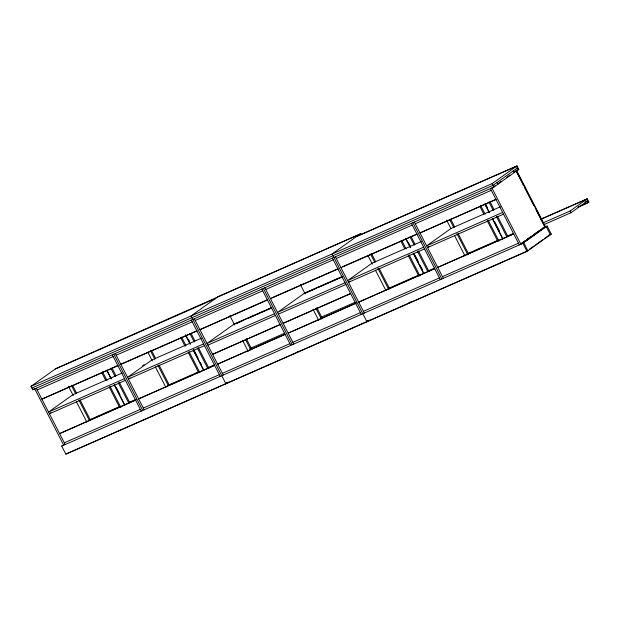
<?xml version="1.0" encoding="UTF-8"?>
<svg xmlns="http://www.w3.org/2000/svg" width="620" height="620" viewBox="0 0 620 620"><rect width="100%" height="100%" fill="white"/><g stroke="black" fill="none" stroke-linecap="round" stroke-linejoin="round"><path stroke-width="0.93" d="M357.957 235.794L517.003 165.881L518.777 169.33L493.907 187.07L32.775 389.779L31 386.33L55.862 368.59L360.848 233.732L356.376 236.646L516.429 166.292L518.196 169.741L516.429 170.516M32.775 389.779L34.123 388.817M50.972 412.672L49.406 413.788L125.426 380.37M121.776 363.8L120.908 364.413L196.928 330.995M360.848 233.732L218.225 296.585L191.045 315.975L225.889 383.764L228.307 382.036M142.561 365.792L144.127 364.669M129.991 377.929L128.425 379.053L204.453 345.635M544.476 227.207L547.127 226.037L551.265 234.081L526.977 251.41L65.836 454.119L61.706 446.075L62.573 445.454M359.267 234.585L332.088 253.975L366.931 321.764L369.349 320.036M271.32 298.057L270.452 298.677L337.97 268.995M237.088 323.152L237.669 322.741M238.096 322.71L238.669 322.299M65.836 454.119L527.845 250.79L523.714 242.746L521.939 243.528M308.613 291.71L309.194 291.299M350.06 281.193L348.494 282.309L424.514 248.891M31 386.33L492.14 183.621L517.003 165.881M517.312 168.02L493.024 185.349L31.884 388.05M495.047 185.713L491.908 187.953L520.846 244.249L545.127 226.92L516.197 170.624L514.631 171.74M498.961 182.916L501.309 181.242M506.796 177.328L509.927 175.096M225.254 383.803L226.812 382.695M429.087 246.458L427.513 247.574L503.541 214.156M296.779 352.362L298.313 351.269M366.296 321.803L367.838 320.703M408.433 303.281L409.99 302.173M409.936 302.622L411.486 301.514M521.691 243.234L524.83 240.994M527.178 239.32L531.092 236.522M535.014 233.725L539.71 230.376M521.49 243.513L543.26 227.974M522.211 243.412L544.763 227.315M61.706 446.075L522.846 243.365L547.127 226.037M542.973 222.913L570.168 210.963L587.225 198.787L589 202.236L577.894 207.274M543.856 224.642L571.059 212.683L587.535 200.927L584.9 202.081M526.341 251.449L527.899 250.34M529.457 249.232L534.122 245.9M535.672 244.792L542.678 239.801M544.228 238.692L548.894 235.36M55.289 369.001L215.334 298.646L214.915 298.677M516.127 170.492L518.777 169.33M37.161 389.965L113.181 356.547M116.18 355.221L192.208 321.803M195.207 320.486L262.725 290.803M265.724 289.486L333.25 259.803M336.249 258.486L412.269 225.068M415.276 223.75L491.296 190.332M117.885 365.506L41.881 399.156L117.908 365.738M122.659 363.405L196.912 330.77M267.437 299.762L199.927 329.677L267.453 299.995M272.196 297.678L337.962 268.762M342.721 266.67L416.981 234.035M496 199.291L419.996 232.942L496.015 199.524M340.969 267.677L416.996 234.259M122.311 372.976L72.803 394.738L48.515 412.068L124.542 378.649M201.329 338.241L151.83 359.995L127.542 377.324L203.562 343.906M421.399 241.498L371.892 263.26L347.611 280.589L423.631 247.171M500.418 206.762L450.918 228.524L426.63 245.853L502.657 212.435M271.878 307.458L234.174 324.035L206.995 343.426L274.513 313.743M342.403 276.458L304.691 293.035L277.512 312.426L345.038 282.743M234.499 324.136L271.335 307.938M304.188 293.5L341.86 276.938M236.422 323.446L243.296 320.424M247.721 318.478L255.696 314.976M257.471 314.193L260.129 313.03M261.896 312.248L271.645 307.962M304.443 293.547L307.776 292.082M308.497 291.764L316.471 288.261M318.246 287.478L337.737 278.915M339.512 278.132L342.163 276.962M207.878 345.146L275.396 315.464M278.403 314.146L345.921 284.464M280.116 324.423L212.606 354.338L280.124 324.655M350.633 293.423L283.123 323.338L350.649 293.655M540.725 219.232L587.225 198.787M541.02 219.255L586.652 199.198L588.419 202.647M250.085 348.432L284.634 333.242M320.602 317.432L355.159 302.242M89.141 419.965L120.28 406.278M128.534 402.651L135.447 399.613M168.167 385.229L199.299 371.543M207.553 367.916L214.474 364.878M388.236 288.494L419.368 274.807M427.622 271.18L434.543 268.135M467.255 253.758L498.395 240.072M506.641 236.445L513.562 233.399M136.485 399.582L59.598 433.62L135.617 400.202M214.629 365.234L138.617 398.885L214.644 365.467M285.154 334.234L217.643 364.149L285.223 334.389M356.554 302.847L288.168 333.149L355.748 303.389M434.69 268.499L358.685 302.149L434.713 268.731M513.716 233.763L437.712 267.414L513.732 233.996M578.468 206.863L588.124 202.624M542.725 228.214L546.267 226.656L550.397 234.701L548.63 235.476M64.317 442.812L140.345 409.394M143.344 408.076L219.364 374.658M222.371 373.341L289.889 343.658M292.888 342.341L360.406 312.658M363.413 311.341L439.433 277.923M442.432 276.605L518.46 243.187M548.615 235.251L551.265 234.081M217.806 296.616L218.225 296.585M570.168 210.963L571.059 212.683M523.365 185.171L516.39 171.593L516.964 171.182L545.313 226.331L544.732 226.742L536.013 209.769M524.241 186.868L533.828 205.53M513.267 170.903L514.15 172.631M497.07 182.458L497.961 184.179M492.14 183.621L493.907 187.07M522.846 243.365L526.977 251.41M490.412 188.612L519.343 244.908M490.102 201.872L494.024 209.506M497.519 216.295L507.982 236.654M488.971 202.058L493.318 210.521M496.364 216.442L506.804 236.747M485.863 204.615L487.607 208.01M494.589 221.58L499.379 230.919M485.104 204.065L489.459 212.552M492.512 218.488L502.983 238.855M484.848 204.181L489.211 212.66M492.264 218.604L502.727 238.963M480.717 205.685L485.065 214.148M488.111 220.069L498.984 241.219M479.849 206.375L483.771 214.016M487.266 220.797L497.728 241.165M450.717 219.185L454.638 226.819M458.126 233.608L468.596 253.968M449.585 219.371L453.933 227.835M456.979 233.756L467.844 254.905M446.563 220.054L450.949 228.586M454.452 235.406L464.977 255.882M414.385 222.03L443.323 278.326M412.889 222.688L441.82 278.985M411.386 223.347L440.316 279.643M411.075 236.608L415.005 244.241M418.492 251.03L428.955 271.389M409.952 236.794L414.3 245.256M417.338 251.178L427.777 271.483M408.588 242.746L410.332 246.14M415.129 255.471L418.182 261.408M420.36 265.654L422.538 269.894M406.077 238.809L410.44 247.287M413.493 253.231L423.956 273.591M405.829 238.917L410.184 247.403M413.238 253.34L423.708 273.699M401.698 240.421L406.046 248.883M409.091 254.804L419.957 275.954M400.822 241.11L404.752 248.752M408.239 255.541L418.702 275.9M371.69 253.921L375.619 261.555M379.107 268.344L389.569 288.711M370.558 254.107L374.906 262.57M377.952 268.491L388.825 289.641M367.978 255.642L372.364 264.174M375.433 270.142L385.95 290.617M335.366 256.765L364.297 313.061M332.359 258.083L361.297 314.379M316.797 307.644L322.4 318.541M316.014 308.504L321.447 319.067M300.351 284.58L305.172 293.965M313.061 309.318L318.757 320.408M264.841 287.765L293.772 344.061M263.337 288.424L292.276 344.72M261.841 289.083L290.772 345.379M246.279 338.644L251.883 349.541M245.497 339.504L250.922 350.067M229.826 315.58L234.647 324.965M242.544 340.318L248.24 351.408M194.324 318.765L223.254 375.061M191.317 320.083L220.255 376.379M191.014 333.343L194.936 340.977M198.423 347.766L208.894 368.133M189.883 333.529L194.231 341.992M197.276 347.913L207.708 368.218M188.519 339.481L189.394 341.178M193.75 349.665L198.113 358.151M200.291 362.39L201.167 364.087M185.574 334.692L190.371 344.03M193.425 349.967L203.887 370.326M185.76 335.653L190.123 344.139M193.177 350.075L203.639 370.442M181.629 337.156L185.977 345.619M189.023 351.54L199.888 372.69M180.761 337.853L185.117 346.332M188.17 352.276L198.64 372.635M151.629 350.656L155.55 358.29M159.038 365.079L169.5 385.446M150.497 350.843L154.845 359.305M157.891 365.226L168.322 385.531M147.909 352.377L152.295 360.91M155.364 366.877L165.889 387.353M115.297 353.501L144.227 409.797M113.793 354.16L142.732 410.456M112.298 354.818L141.228 411.122M111.987 368.079L115.917 375.72M119.404 382.501L129.867 402.868M110.856 368.272L115.204 376.728M118.25 382.649L128.689 402.954M116.475 387.795L119.962 394.584M106.989 370.279L111.344 378.766M114.398 384.702L124.868 405.069M106.741 370.388L111.096 378.874M114.15 384.811L124.612 405.178M102.602 371.899L106.958 380.354M109.996 386.276L120.869 407.433M101.734 372.589L105.663 380.223M109.151 387.012L119.614 407.371M72.602 385.392L76.523 393.034M80.011 399.815L90.481 420.182M71.471 385.586L75.818 394.041M78.864 399.962L89.296 420.267M68.448 386.268L73.269 395.645M76.338 401.621L86.862 422.088M36.27 388.236L65.209 444.54M34.774 388.895L63.705 445.199"/></g></svg>
